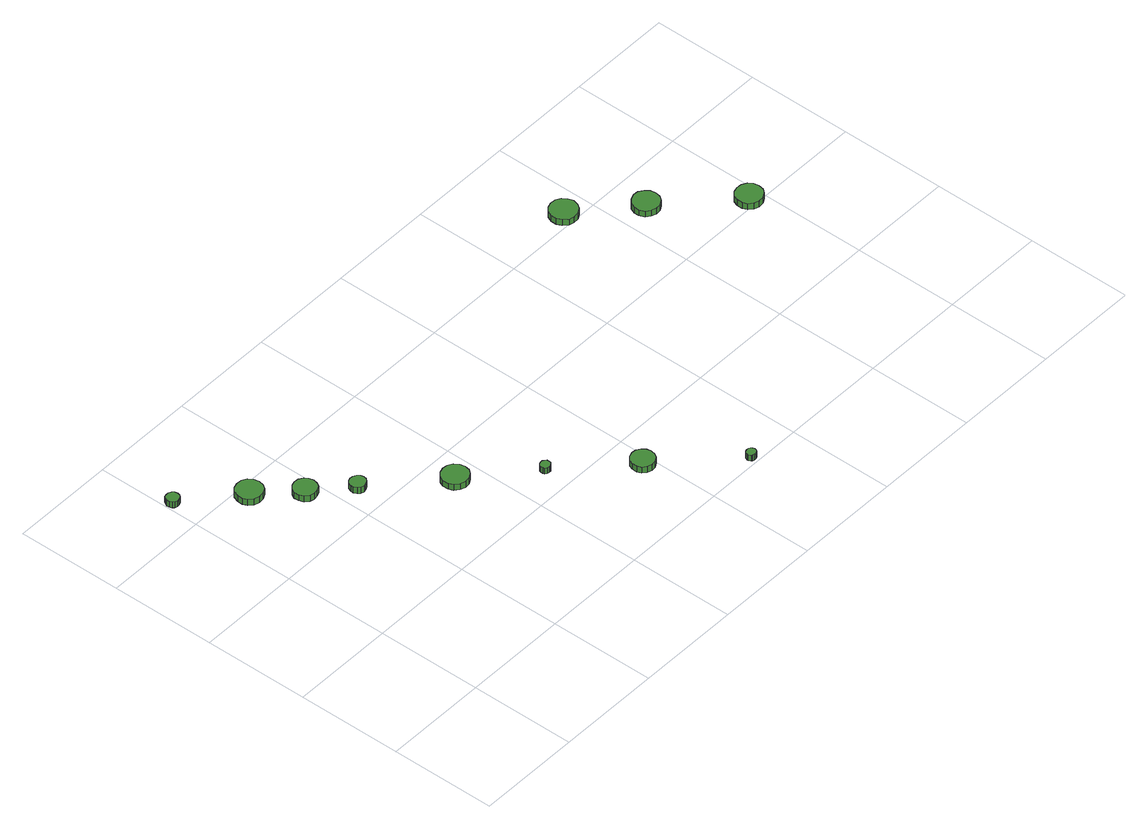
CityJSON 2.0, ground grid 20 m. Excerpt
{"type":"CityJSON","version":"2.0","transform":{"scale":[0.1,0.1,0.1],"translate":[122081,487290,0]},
"CityObjects":{
"tree1":{"type":"SolitaryVegetationObject","attributes":{"function":"something"},"geometry":[{"type":"MultiSurface","lod":"1","boundaries":[[[0,1,2,3,4,5,6,7,8,9,10,11,12,13,14]],[[15,16,17,18,19,20,21,22,23,24,25,26,27,28,29]],[[0,29,28,1]],[[1,28,27,2]],[[2,27,26,3]],[[3,26,25,4]],[[4,25,24,5]],[[5,24,23,6]],[[6,23,22,7]],[[7,22,21,8]],[[8,21,20,9]],[[9,20,19,10]],[[10,19,18,11]],[[11,18,17,12]],[[12,17,16,13]],[[13,16,15,14]],[[14,15,29,0]]]}]},
"tree2":{"type":"SolitaryVegetationObject","attributes":{"function":"something"},"geometry":[{"type":"MultiSurface","lod":"1","boundaries":[[[30,31,32,33,34,35,36,37,38,39,40,41,42,43,44]],[[45,46,47,48,49,50,51,52,53,54,55,56,57,58,59]],[[30,59,58,31]],[[31,58,57,32]],[[32,57,56,33]],[[33,56,55,34]],[[34,55,54,35]],[[35,54,53,36]],[[36,53,52,37]],[[37,52,51,38]],[[38,51,50,39]],[[39,50,49,40]],[[40,49,48,41]],[[41,48,47,42]],[[42,47,46,43]],[[43,46,45,44]],[[44,45,59,30]]]}]},
"tree3":{"type":"SolitaryVegetationObject","attributes":{"function":"something"},"geometry":[{"type":"MultiSurface","lod":"1","boundaries":[[[60,61,62,63,64,65,66,67,68,69,70,71,72,73,74]],[[75,76,77,78,79,80,81,82,83,84,85,86,87,88,89]],[[60,89,88,61]],[[61,88,87,62]],[[62,87,86,63]],[[63,86,85,64]],[[64,85,84,65]],[[65,84,83,66]],[[66,83,82,67]],[[67,82,81,68]],[[68,81,80,69]],[[69,80,79,70]],[[70,79,78,71]],[[71,78,77,72]],[[72,77,76,73]],[[73,76,75,74]],[[74,75,89,60]]]}]},
"tree4":{"type":"SolitaryVegetationObject","attributes":{"function":"something"},"geometry":[{"type":"MultiSurface","lod":"1","boundaries":[[[90,91,92,93,94,95,96,97,98,99,100,101,102,103,104]],[[105,106,107,108,109,110,111,112,113,114,115,116,117,118,119]],[[90,119,118,91]],[[91,118,117,92]],[[92,117,116,93]],[[93,116,115,94]],[[94,115,114,95]],[[95,114,113,96]],[[96,113,112,97]],[[97,112,111,98]],[[98,111,110,99]],[[99,110,109,100]],[[100,109,108,101]],[[101,108,107,102]],[[102,107,106,103]],[[103,106,105,104]],[[104,105,119,90]]]}]},
"tree5":{"type":"SolitaryVegetationObject","attributes":{"function":"something"},"geometry":[{"type":"MultiSurface","lod":"1","boundaries":[[[120,121,122,123,124,125,126,127,128,129,130,131,132,133,134]],[[135,136,137,138,139,140,141,142,143,144,145,146,147,148,149]],[[120,149,148,121]],[[121,148,147,122]],[[122,147,146,123]],[[123,146,145,124]],[[124,145,144,125]],[[125,144,143,126]],[[126,143,142,127]],[[127,142,141,128]],[[128,141,140,129]],[[129,140,139,130]],[[130,139,138,131]],[[131,138,137,132]],[[132,137,136,133]],[[133,136,135,134]],[[134,135,149,120]]]}]},
"tree6":{"type":"SolitaryVegetationObject","attributes":{"function":"something"},"geometry":[{"type":"MultiSurface","lod":"1","boundaries":[[[150,151,152,153,154,155,156,157,158,159,160,161,162,163,164]],[[165,166,167,168,169,170,171,172,173,174,175,176,177,178,179]],[[150,179,178,151]],[[151,178,177,152]],[[152,177,176,153]],[[153,176,175,154]],[[154,175,174,155]],[[155,174,173,156]],[[156,173,172,157]],[[157,172,171,158]],[[158,171,170,159]],[[159,170,169,160]],[[160,169,168,161]],[[161,168,167,162]],[[162,167,166,163]],[[163,166,165,164]],[[164,165,179,150]]]}]},
"tree7":{"type":"SolitaryVegetationObject","attributes":{"function":"something"},"geometry":[{"type":"MultiSurface","lod":"1","boundaries":[[[180,181,182,183,184,185,186,187,188,189,190,191,192,193,194]],[[195,196,197,198,199,200,201,202,203,204,205,206,207,208,209]],[[180,209,208,181]],[[181,208,207,182]],[[182,207,206,183]],[[183,206,205,184]],[[184,205,204,185]],[[185,204,203,186]],[[186,203,202,187]],[[187,202,201,188]],[[188,201,200,189]],[[189,200,199,190]],[[190,199,198,191]],[[191,198,197,192]],[[192,197,196,193]],[[193,196,195,194]],[[194,195,209,180]]]}]},
"tree8":{"type":"SolitaryVegetationObject","attributes":{"function":"something"},"geometry":[{"type":"MultiSurface","lod":"1","boundaries":[[[210,211,212,213,214,215,216,217,218,219,220,221,222,223,224]],[[225,226,227,228,229,230,231,232,233,234,235,236,237,238,239]],[[210,239,238,211]],[[211,238,237,212]],[[212,237,236,213]],[[213,236,235,214]],[[214,235,234,215]],[[215,234,233,216]],[[216,233,232,217]],[[217,232,231,218]],[[218,231,230,219]],[[219,230,229,220]],[[220,229,228,221]],[[221,228,227,222]],[[222,227,226,223]],[[223,226,225,224]],[[224,225,239,210]]]}]},
"tree9":{"type":"SolitaryVegetationObject","attributes":{"function":"something"},"geometry":[{"type":"MultiSurface","lod":"1","boundaries":[[[240,241,242,243,244,245,246,247,248,249,250,251,252,253,254]],[[255,256,257,258,259,260,261,262,263,264,265,266,267,268,269]],[[240,269,268,241]],[[241,268,267,242]],[[242,267,266,243]],[[243,266,265,244]],[[244,265,264,245]],[[245,264,263,246]],[[246,263,262,247]],[[247,262,261,248]],[[248,261,260,249]],[[249,260,259,250]],[[250,259,258,251]],[[251,258,257,252]],[[252,257,256,253]],[[253,256,255,254]],[[254,255,269,240]]]}]},
"tree10":{"type":"SolitaryVegetationObject","attributes":{"function":"something"},"geometry":[{"type":"MultiSurface","lod":"1","boundaries":[[[270,271,272,273,274,275,276,277,278,279,280,281,282,283,284]],[[285,286,287,288,289,290,291,292,293,294,295,296,297,298,299]],[[270,299,298,271]],[[271,298,297,272]],[[272,297,296,273]],[[273,296,295,274]],[[274,295,294,275]],[[275,294,293,276]],[[276,293,292,277]],[[277,292,291,278]],[[278,291,290,279]],[[279,290,289,280]],[[280,289,288,281]],[[281,288,287,282]],[[282,287,286,283]],[[283,286,285,284]],[[284,285,299,270]]]}]},
"tree11":{"type":"SolitaryVegetationObject","attributes":{"function":"something"},"geometry":[{"type":"MultiSurface","lod":"1","boundaries":[[[300,301,302,303,304,305,306,307,308,309,310,311,312,313,314]],[[315,316,317,318,319,320,321,322,323,324,325,326,327,328,329]],[[300,329,328,301]],[[301,328,327,302]],[[302,327,326,303]],[[303,326,325,304]],[[304,325,324,305]],[[305,324,323,306]],[[306,323,322,307]],[[307,322,321,308]],[[308,321,320,309]],[[309,320,319,310]],[[310,319,318,311]],[[311,318,317,312]],[[312,317,316,313]],[[313,316,315,314]],[[314,315,329,300]]]}]}
},
"vertices":[
[25,660,16],[24,665,16],[21,669,16],[16,672,16],[11,672,16],[6,671,16],[3,667,16],[1,663,16],[1,658,16],[3,653,16],[6,650,16],[11,648,16],[16,649,16],[21,651,16],[24,655,16],[24,655,3],[21,651,3],[16,649,3],[11,648,3],[6,650,3],[3,653,3],[1,658,3],[1,663,3],[3,667,3],[6,671,3],[11,672,3],[16,672,3],[21,669,3],[24,665,3],[25,660,3],
[132,576,17],[130,586,17],[124,595,17],[115,600,17],[105,601,17],[95,598,17],[87,591,17],[83,581,17],[83,571,17],[87,562,17],[95,555,17],[105,552,17],[115,553,17],[124,558,17],[130,566,17],[130,566,4],[124,558,4],[115,553,4],[105,552,4],[95,555,4],[87,562,4],[83,571,4],[83,581,4],[87,591,4],[95,598,4],[105,601,4],[115,600,4],[124,595,4],[130,586,4],[132,576,4],
[193,511,16],[191,520,16],[186,527,16],[178,532,16],[169,533,16],[161,530,16],[154,524,16],[150,516,16],[150,507,16],[154,498,16],[161,492,16],[169,490,16],[178,491,16],[186,495,16],[191,502,16],[191,502,3],[186,495,3],[178,491,3],[169,490,3],[161,492,3],[154,498,3],[150,507,3],[150,516,3],[154,524,3],[161,530,3],[169,533,3],[178,532,3],[186,527,3],[191,520,3],[193,511,3],
[253,455,15],[252,461,15],[248,466,15],[242,469,15],[236,470,15],[230,468,15],[226,464,15],[223,458,15],[223,452,15],[226,446,15],[230,442,15],[236,440,15],[242,441,15],[248,444,15],[252,449,15],[252,449,2],[248,444,2],[242,441,2],[236,440,2],[230,442,2],[226,446,2],[223,452,2],[223,458,2],[226,464,2],[230,468,2],[236,470,2],[242,469,2],[248,466,2],[252,461,2],[253,455,2],
[379,345,15],[377,355,15],[371,364,15],[362,369,15],[352,370,15],[342,367,15],[334,360,15],[330,351,15],[330,340,15],[334,331,15],[342,324,15],[352,321,15],[362,322,15],[371,327,15],[377,335,15],[377,335,2],[371,327,2],[362,322,2],[352,321,2],[342,324,2],[334,331,2],[330,340,2],[330,351,2],[334,360,2],[342,367,2],[352,370,2],[362,369,2],[371,364,2],[377,355,2],[379,345,2],
[477,249,15],[477,253,15],[474,256,15],[471,258,15],[467,258,15],[463,257,15],[460,254,15],[459,251,15],[459,247,15],[460,243,15],[463,241,15],[467,240,15],[471,240,15],[474,242,15],[477,245,15],[477,245,2],[474,242,2],[471,240,2],[467,240,2],[463,241,2],[460,243,2],[459,247,2],[459,251,2],[460,254,2],[463,257,2],[467,258,2],[471,258,2],[474,256,2],[477,253,2],[477,249,2],
[605,138,14],[603,147,14],[598,154,14],[590,159,14],[581,160,14],[572,157,14],[565,151,14],[562,143,14],[562,133,14],[565,125,14],[572,119,14],[581,116,14],[590,117,14],[598,122,14],[603,129,14],[603,129,1],[598,122,1],[590,117,1],[581,116,1],[572,119,1],[565,125,1],[562,133,1],[562,143,1],[565,151,1],[572,157,1],[581,160,1],[590,159,1],[598,154,1],[603,147,1],[605,138,1],
[718,13,15],[717,16,15],[715,19,15],[712,21,15],[708,21,15],[704,20,15],[702,18,15],[700,14,15],[700,11,15],[702,7,15],[704,5,15],[708,4,15],[712,4,15],[715,6,15],[717,9,15],[717,9,2],[715,6,2],[712,4,2],[708,4,2],[704,5,2],[702,7,2],[700,11,2],[700,14,2],[702,18,2],[704,20,2],[708,21,2],[712,21,2],[715,19,2],[717,16,2],[718,13,2],
[976,621,15],[973,631,15],[967,640,15],[958,645,15],[947,646,15],[937,643,15],[929,636,15],[925,626,15],[925,615,15],[929,606,15],[937,598,15],[947,595,15],[958,596,15],[967,602,15],[973,610,15],[973,610,2],[967,602,2],[958,596,2],[947,595,2],[937,598,2],[929,606,2],[925,615,2],[925,626,2],[929,636,2],[937,643,2],[947,646,2],[958,645,2],[967,640,2],[973,631,2],[976,621,2],
[1077,531,15],[1075,541,15],[1069,549,15],[1060,555,15],[1050,556,15],[1040,552,15],[1032,546,15],[1028,536,15],[1028,526,15],[1032,516,15],[1040,510,15],[1050,506,15],[1060,507,15],[1069,513,15],[1075,521,15],[1075,521,2],[1069,513,2],[1060,507,2],[1050,506,2],[1040,510,2],[1032,516,2],[1028,526,2],[1028,536,2],[1032,546,2],[1040,552,2],[1050,556,2],[1060,555,2],[1069,549,2],[1075,541,2],[1077,531,2],
[1201,416,13],[1199,426,13],[1193,434,13],[1184,439,13],[1173,440,13],[1164,437,13],[1156,430,13],[1152,421,13],[1152,410,13],[1156,401,13],[1164,394,13],[1173,391,13],[1184,392,13],[1193,397,13],[1199,405,13],[1199,405,0],[1193,397,0],[1184,392,0],[1173,391,0],[1164,394,0],[1156,401,0],[1152,410,0],[1152,421,0],[1156,430,0],[1164,437,0],[1173,440,0],[1184,439,0],[1193,434,0],[1199,426,0],[1201,416,0]
]}
